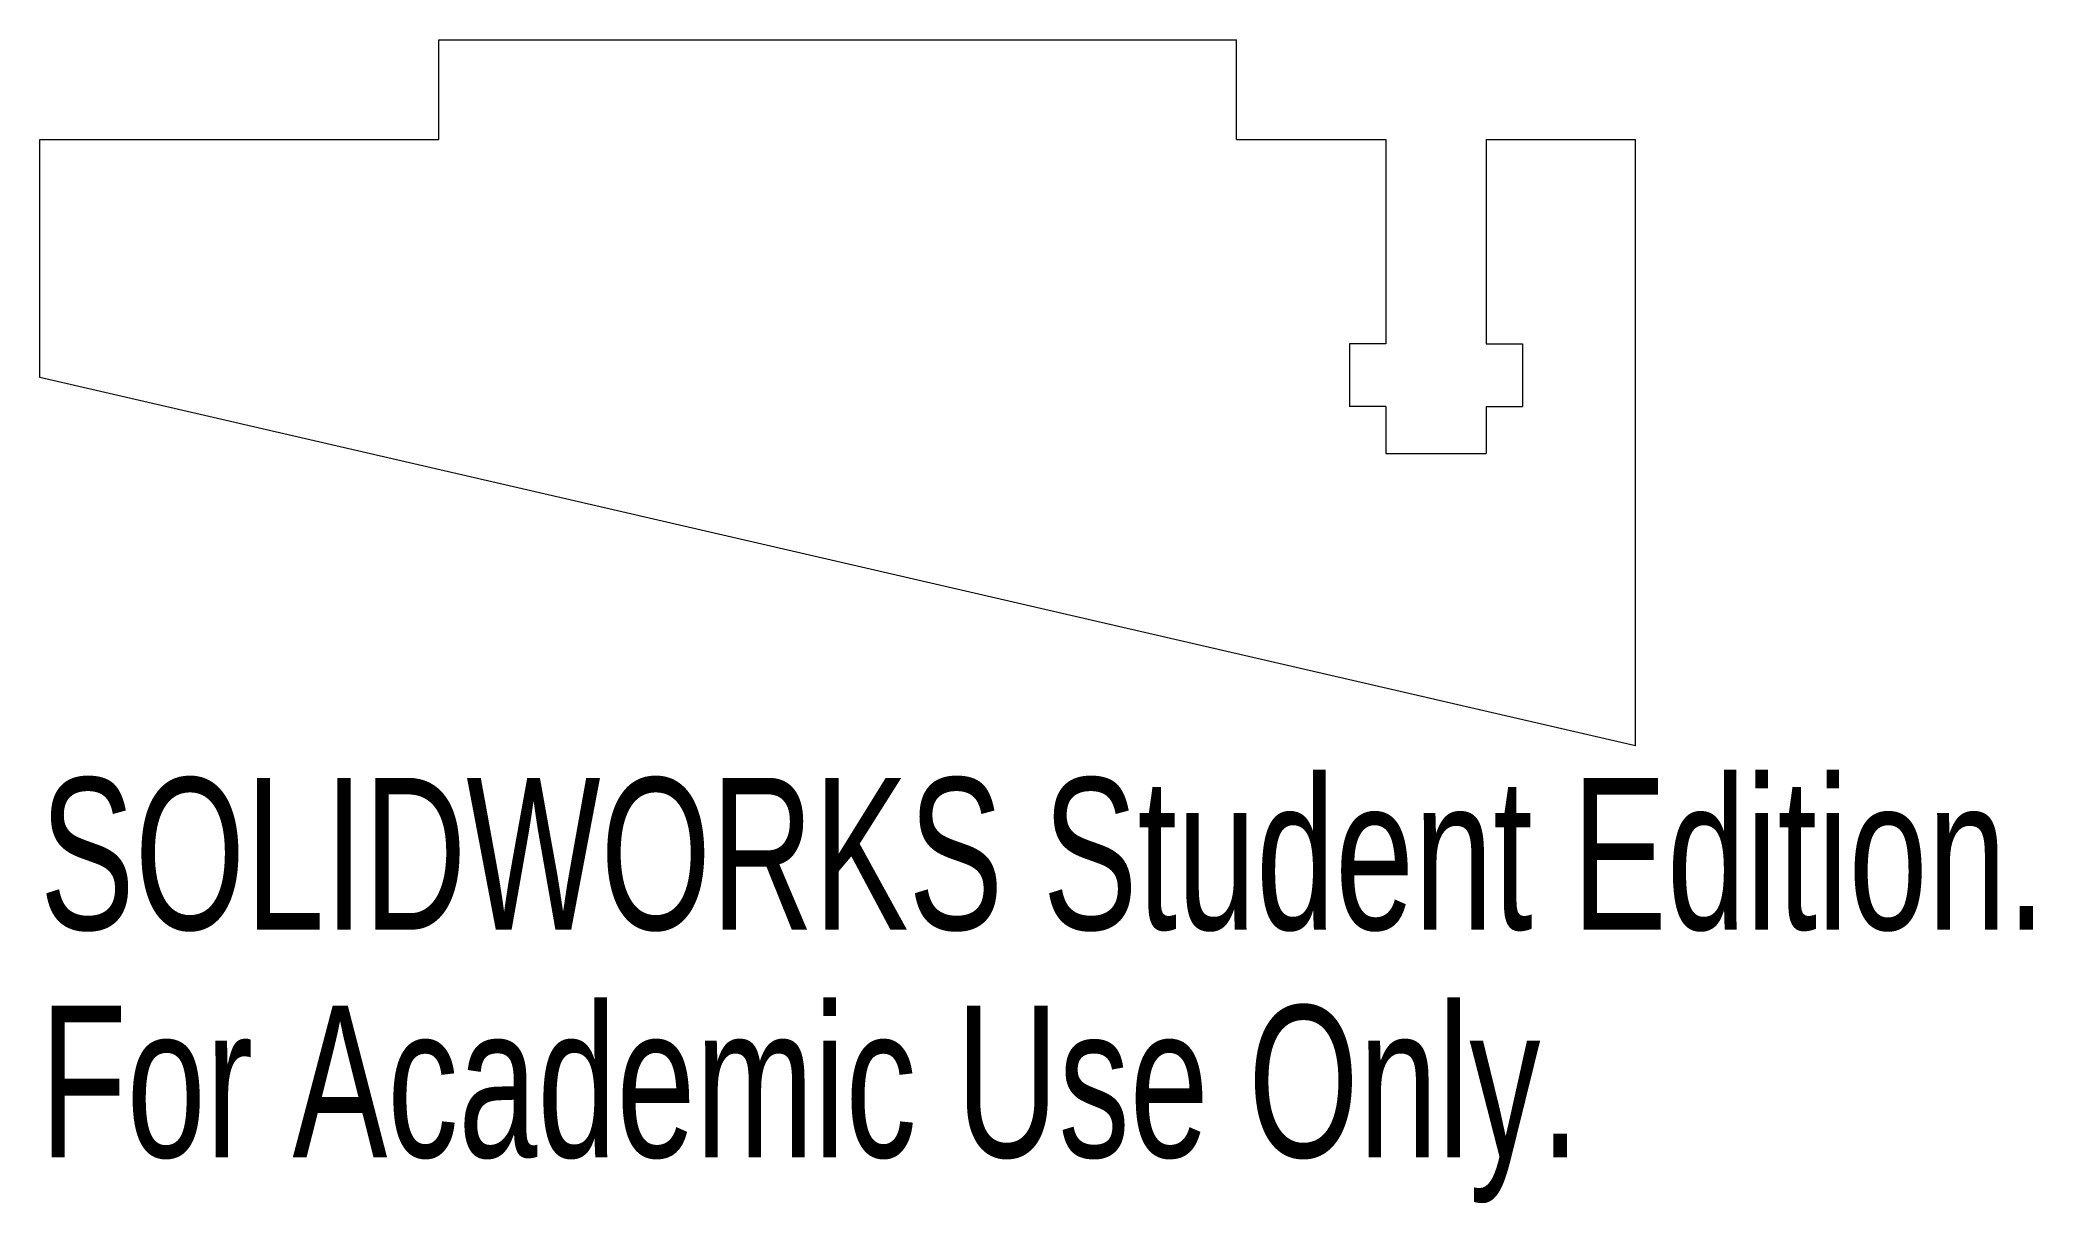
# Model space of a CAD drawing. Header units: inches. Extents: x 0.09 to 2.59, y -0.58 to 0.88.
import ezdxf

# ---------------------------------------------------------------- set-up
doc = ezdxf.new("R2010")
doc.units = ezdxf.units.IN
doc.header["$MEASUREMENT"] = 0
doc.styles.add('SLDTEXTSTYLE0', font='TXT', dxfattribs={"width": 0.7})

msp = doc.modelspace()

# ---------------------------------------------------------------- linework, layer by layer
at = {"color": 7, "linetype": 'Continuous', "lineweight": 15}
for p, q in [((0.5881, 0.8784), (1.5881, 0.8784)), ((0.5881, 0.7534), (0.5881, 0.8784)), ((1.5881, 0.7534), (1.5881, 0.8784)), ((0.0881, 0.4552), (0.0881, 0.7534)), ((0.0881, 0.7534), (0.5881, 0.7534)), ((1.5881, 0.7534), (1.7751, 0.7534)), ((1.7751, 0.7534), (1.7751, 0.4975)), ((1.9011, 0.7534), (1.9011, 0.4975)), ((1.9011, 0.7534), (2.0881, 0.7534)), ((2.0881, -0.0066), (2.0881, 0.7534)), ((1.7751, 0.4975), (1.7298, 0.4975)), ((1.7298, 0.4975), (1.7298, 0.4188)), ((1.9011, 0.4975), (1.9463, 0.4975)), ((1.9463, 0.4975), (1.9463, 0.4188)), ((2.0881, -0.0066), (0.0881, 0.4552)), ((1.7751, 0.4188), (1.7298, 0.4188)), ((1.7751, 0.4188), (1.7751, 0.3597)), ((1.9011, 0.4188), (1.9011, 0.3597)), ((1.9011, 0.4188), (1.9463, 0.4188)), ((1.7751, 0.3597), (1.9011, 0.3597))]:
    msp.add_line(p, q, dxfattribs=at)

# ---------------------------------------------------------------- texts
at = {"color": 7, "linetype": 'Continuous', "char_height": 0.1903, "attachment_point": 1, "style": 'SLDTEXTSTYLE0'}
for s, insert in [('SOLIDWORKS Student Edition.', (0.0881, -0.0467)), ('For Academic Use Only.', (0.0881, -0.3321))]:
    msp.add_mtext(s, dxfattribs=dict(at, insert=insert))

doc.saveas('drawing.dxf')
